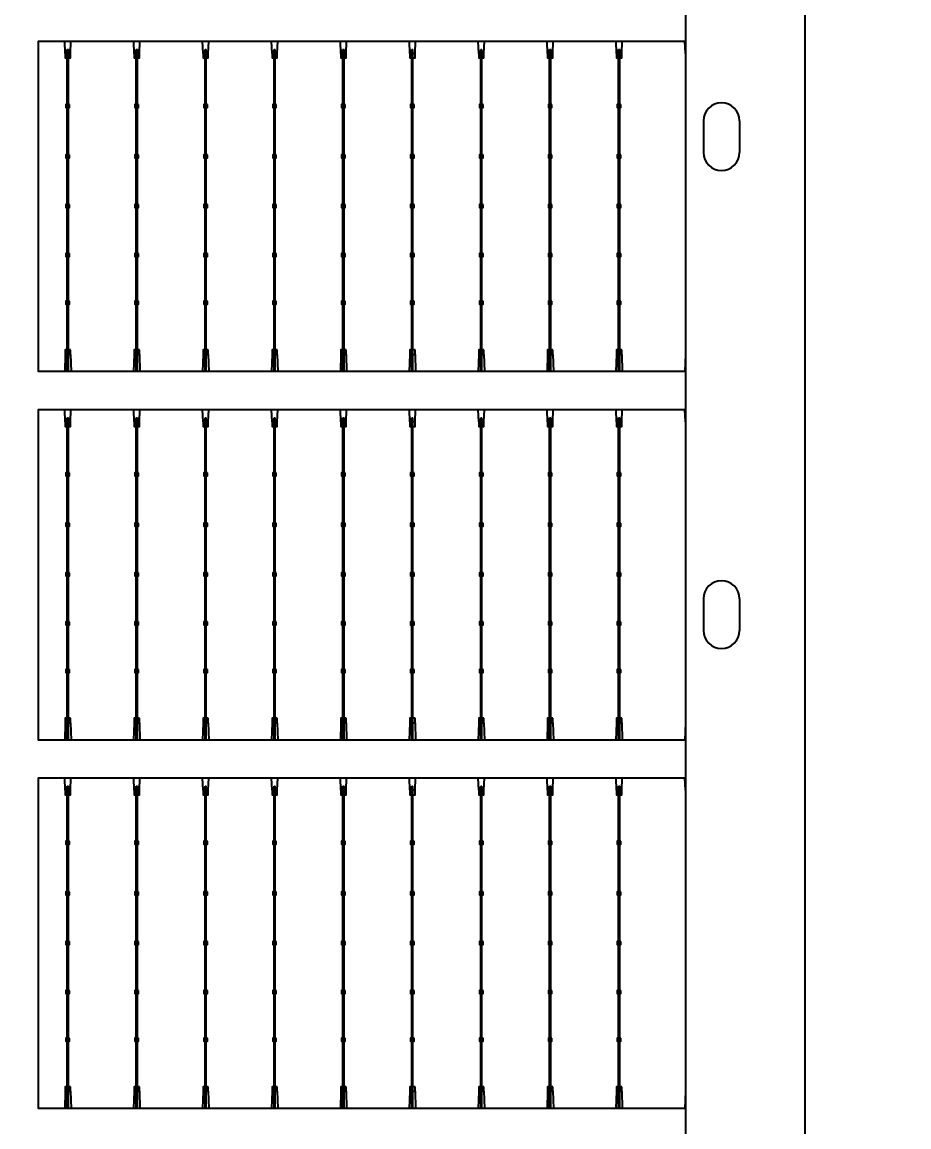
# Model space of a CAD drawing. Header units: millimetres. Extents: x 10297564 to 11610295, y -9287743 to -8409454.
# Drawn here: x 10436488 to 10439594, y -9085170 to -9081302 of the extents above; entities that cross this region are included whole.
import ezdxf

# ---------------------------------------------------------------- set-up
doc = ezdxf.new("R2010")
doc.units = ezdxf.units.MM
doc.header["$LTSCALE"] = 100
doc.layers.add('E1', color=1, linetype='Continuous')
doc.layers.add('Outline', color=5, linetype='Continuous', lineweight=25)
doc.styles.add('HL-S1', font='DotumChe.ttf')
doc.styles.add('MG', font='malgun.ttf')
doc.dimstyles.new('HL-100', dxfattribs={"dimscale": 100, "dimtxt": 3, "dimasz": 4, "dimexe": 2, "dimexo": 2, "dimgap": 1, "dimtad": 1, "dimdec": 0, "dimzin": 0, "dimlunit": 6, "dimtxsty": 'HL-S1', "dimblk": 'DOTSMALL', "dimcen": 4, "dimdle": 2, "dimclrd": 256, "dimclre": 256, "dimclrt": 4, "dimazin": 0, "dimtfac": 1, "dimtdec": 0, "dimtix": 1, "dimtmove": 2, "dimatfit": 3, "dimldrblk": 'DOTSMALL', "dimfxl": 1.5, "dimtolj": 1, "dimtzin": 0, "dimlwd": -1, "dimlwe": -1, "dimarcsym": 0})

# ---------------------------------------------------------------- blocks, each defined once
blk = doc.blocks.new('*D75')
at = {"layer": 'defpoints', "color": 0, "transparency": 16777216}
for p in [(10439230.2, -9073249.8), (10439230.2, -9073249.8), (10423426.7, -9107604.7)]:
    blk.add_point(p, dxfattribs=at)
at = {"layer": 'E1', "color": 1, "transparency": 16777216}
for p, q in [((10439593.6, -9073417), (10439593.6, -9073417)), ((10423593.8, -9107241.3), (10439063, -9073613.2)), ((10423790.1, -9107771.8), (10423790.1, -9107771.8))]:
    blk.add_line(p, q, dxfattribs=at)
for points in [[(10439002.4, -9073585.4), (10439123.6, -9073641.1), (10439230.2, -9073249.8)], [(10423533.3, -9107213.4), (10423654.4, -9107269.1), (10423426.7, -9107604.7)]]:
    blk.add_solid(points, dxfattribs=at)
at = {"layer": 'E1', "color": 7, "transparency": 16777216, "insert": (10430911.1, -9090235.3), "char_height": 500, "attachment_point": 5, "rotation": 65.2972, "style": 'MG'}
blk.add_mtext('\\A1;2711.1', dxfattribs=at)
blk = doc.blocks.new('_DotSmall')
at = {"color": 0, "linetype": 'ByBlock', "const_width": 0.5}
blk.add_lwpolyline([(-0.0625, 0, 1), (0.0625, 0, 1)], format="xyb", close=True, dxfattribs=at)

msp = doc.modelspace()

# ---------------------------------------------------------------- hatches: boundary and pattern name
at = {"true_color": 0x939598}
h = msp.add_hatch(color=252, dxfattribs=at)
h.dxf.hatch_style = 1
h.paths.add_polyline_path([(10436646.4, -9082525.5), (10436650.4, -9082525.5), (10436650.4, -9081397.1), (10436646.4, -9081397.1)])
h = msp.add_hatch(color=252, dxfattribs=at)
h.dxf.hatch_style = 1
h.paths.add_polyline_path([(10436887.7, -9082525.5), (10436891.7, -9082525.5), (10436891.7, -9081397.1), (10436887.7, -9081397.1)])
h = msp.add_hatch(color=252, dxfattribs=at)
h.dxf.hatch_style = 1
h.paths.add_polyline_path([(10437129, -9082525.5), (10437133, -9082525.5), (10437133, -9081397.1), (10437129, -9081397.1)])
h = msp.add_hatch(color=252, dxfattribs=at)
h.dxf.hatch_style = 1
h.paths.add_polyline_path([(10437370.3, -9082525.5), (10437374.3, -9082525.5), (10437374.3, -9081397.1), (10437370.3, -9081397.1)])
h = msp.add_hatch(color=252, dxfattribs=at)
h.dxf.hatch_style = 1
h.paths.add_polyline_path([(10437611.6, -9082525.5), (10437615.6, -9082525.5), (10437615.6, -9081397.1), (10437611.6, -9081397.1)])
h = msp.add_hatch(color=252, dxfattribs=at)
h.dxf.hatch_style = 1
h.paths.add_polyline_path([(10437852.9, -9082525.5), (10437856.9, -9082525.5), (10437856.9, -9081397.1), (10437852.9, -9081397.1)])
h = msp.add_hatch(color=252, dxfattribs=at)
h.dxf.hatch_style = 1
h.paths.add_polyline_path([(10438094.2, -9082525.5), (10438098.2, -9082525.5), (10438098.2, -9081397.1), (10438094.2, -9081397.1)])
h = msp.add_hatch(color=252, dxfattribs=at)
h.dxf.hatch_style = 1
h.paths.add_polyline_path([(10438335.5, -9082525.5), (10438339.5, -9082525.5), (10438339.5, -9081397.1), (10438335.5, -9081397.1)])
h = msp.add_hatch(color=252, dxfattribs=at)
h.dxf.hatch_style = 1
h.paths.add_polyline_path([(10438576.8, -9082525.5), (10438580.9, -9082525.5), (10438580.9, -9081397.1), (10438576.8, -9081397.1)])
h = msp.add_hatch(color=252, dxfattribs=at)
h.dxf.hatch_style = 1
h.paths.add_polyline_path([(10436646.4, -9083815.7), (10436650.4, -9083815.7), (10436650.4, -9082687.3), (10436646.4, -9082687.3)])
h = msp.add_hatch(color=252, dxfattribs=at)
h.dxf.hatch_style = 1
h.paths.add_polyline_path([(10436887.7, -9083815.7), (10436891.7, -9083815.7), (10436891.7, -9082687.3), (10436887.7, -9082687.3)])
h = msp.add_hatch(color=252, dxfattribs=at)
h.dxf.hatch_style = 1
h.paths.add_polyline_path([(10437129, -9083815.7), (10437133, -9083815.7), (10437133, -9082687.3), (10437129, -9082687.3)])
h = msp.add_hatch(color=252, dxfattribs=at)
h.dxf.hatch_style = 1
h.paths.add_polyline_path([(10437370.3, -9083815.7), (10437374.3, -9083815.7), (10437374.3, -9082687.3), (10437370.3, -9082687.3)])
h = msp.add_hatch(color=252, dxfattribs=at)
h.dxf.hatch_style = 1
h.paths.add_polyline_path([(10437611.6, -9083815.7), (10437615.6, -9083815.7), (10437615.6, -9082687.3), (10437611.6, -9082687.3)])
h = msp.add_hatch(color=252, dxfattribs=at)
h.dxf.hatch_style = 1
h.paths.add_polyline_path([(10437852.9, -9083815.7), (10437856.9, -9083815.7), (10437856.9, -9082687.3), (10437852.9, -9082687.3)])
h = msp.add_hatch(color=252, dxfattribs=at)
h.dxf.hatch_style = 1
h.paths.add_polyline_path([(10438094.2, -9083815.7), (10438098.2, -9083815.7), (10438098.2, -9082687.3), (10438094.2, -9082687.3)])
h = msp.add_hatch(color=252, dxfattribs=at)
h.dxf.hatch_style = 1
h.paths.add_polyline_path([(10438335.5, -9083815.7), (10438339.5, -9083815.7), (10438339.5, -9082687.3), (10438335.5, -9082687.3)])
h = msp.add_hatch(color=252, dxfattribs=at)
h.dxf.hatch_style = 1
h.paths.add_polyline_path([(10438576.8, -9083815.7), (10438580.9, -9083815.7), (10438580.9, -9082687.3), (10438576.8, -9082687.3)])
h = msp.add_hatch(color=252, dxfattribs=at)
h.dxf.hatch_style = 1
h.paths.add_polyline_path([(10436646.4, -9085105.9), (10436650.4, -9085105.9), (10436650.4, -9083977.5), (10436646.4, -9083977.5)])
h = msp.add_hatch(color=252, dxfattribs=at)
h.dxf.hatch_style = 1
h.paths.add_polyline_path([(10436887.7, -9085105.9), (10436891.7, -9085105.9), (10436891.7, -9083977.5), (10436887.7, -9083977.5)])
h = msp.add_hatch(color=252, dxfattribs=at)
h.dxf.hatch_style = 1
h.paths.add_polyline_path([(10437129, -9085105.9), (10437133, -9085105.9), (10437133, -9083977.5), (10437129, -9083977.5)])
h = msp.add_hatch(color=252, dxfattribs=at)
h.dxf.hatch_style = 1
h.paths.add_polyline_path([(10437370.3, -9085105.9), (10437374.3, -9085105.9), (10437374.3, -9083977.5), (10437370.3, -9083977.5)])
h = msp.add_hatch(color=252, dxfattribs=at)
h.dxf.hatch_style = 1
h.paths.add_polyline_path([(10437611.6, -9085105.9), (10437615.6, -9085105.9), (10437615.6, -9083977.5), (10437611.6, -9083977.5)])
h = msp.add_hatch(color=252, dxfattribs=at)
h.dxf.hatch_style = 1
h.paths.add_polyline_path([(10437852.9, -9085105.9), (10437856.9, -9085105.9), (10437856.9, -9083977.5), (10437852.9, -9083977.5)])
h = msp.add_hatch(color=252, dxfattribs=at)
h.dxf.hatch_style = 1
h.paths.add_polyline_path([(10438094.2, -9085105.9), (10438098.2, -9085105.9), (10438098.2, -9083977.5), (10438094.2, -9083977.5)])
h = msp.add_hatch(color=252, dxfattribs=at)
h.dxf.hatch_style = 1
h.paths.add_polyline_path([(10438335.5, -9085105.9), (10438339.5, -9085105.9), (10438339.5, -9083977.5), (10438335.5, -9083977.5)])
h = msp.add_hatch(color=252, dxfattribs=at)
h.dxf.hatch_style = 1
h.paths.add_polyline_path([(10438576.8, -9085105.9), (10438580.9, -9085105.9), (10438580.9, -9083977.5), (10438576.8, -9083977.5)])

# ---------------------------------------------------------------- linework, layer by layer
for p, q in [((10439230.2, -9107604.7), (10439230.2, -9073235.9)), ((10438811.7, -9074108.7), (10438811.7, -9106731.9)), ((10436639.3, -9081411), (10436637.6, -9081367.8)), ((10436657.4, -9081411), (10436659.1, -9081367.8)), ((10436880.6, -9081411), (10436878.9, -9081367.8)), ((10436898.8, -9081411), (10436900.4, -9081367.8)), ((10437121.9, -9081411), (10437120.2, -9081367.8)), ((10437140.1, -9081411), (10437141.7, -9081367.8)), ((10437363.2, -9081411), (10437361.5, -9081367.8)), ((10437381.4, -9081411), (10437383.1, -9081367.8)), ((10437604.5, -9081411), (10437602.8, -9081367.8)), ((10437622.7, -9081411), (10437624.4, -9081367.8)), ((10437845.8, -9081411), (10437844.2, -9081367.8)), ((10437864, -9081411), (10437865.7, -9081367.8)), ((10438087.2, -9081411), (10438085.5, -9081367.8)), ((10438105.3, -9081411), (10438107, -9081367.8)), ((10438328.5, -9081411), (10438326.8, -9081367.8)), ((10438346.6, -9081411), (10438348.3, -9081367.8)), ((10438569.8, -9081411), (10438568.1, -9081367.8)), ((10438587.9, -9081411), (10438589.6, -9081367.8)), ((10438811.1, -9081411), (10438809.4, -9081367.8)), ((10436646.4, -9082525.5), (10436646.4, -9081397.1)), ((10436646.4, -9081397.1), (10436650.4, -9081397.1)), ((10436650.4, -9082525.5), (10436650.4, -9081397.1)), ((10436887.7, -9082525.5), (10436887.7, -9081397.1)), ((10436887.7, -9081397.1), (10436891.7, -9081397.1)), ((10436891.7, -9082525.5), (10436891.7, -9081397.1)), ((10437129, -9082525.5), (10437129, -9081397.1)), ((10437129, -9081397.1), (10437133, -9081397.1)), ((10437133, -9082525.5), (10437133, -9081397.1)), ((10437370.3, -9082525.5), (10437370.3, -9081397.1)), ((10437370.3, -9081397.1), (10437374.3, -9081397.1)), ((10437374.3, -9082525.5), (10437374.3, -9081397.1)), ((10437611.6, -9082525.5), (10437611.6, -9081397.1)), ((10437611.6, -9081397.1), (10437615.6, -9081397.1)), ((10437615.6, -9082525.5), (10437615.6, -9081397.1)), ((10437852.9, -9082525.5), (10437852.9, -9081397.1)), ((10437852.9, -9081397.1), (10437856.9, -9081397.1)), ((10437856.9, -9082525.5), (10437856.9, -9081397.1)), ((10438094.2, -9082525.5), (10438094.2, -9081397.1)), ((10438094.2, -9081397.1), (10438098.2, -9081397.1)), ((10438098.2, -9082525.5), (10438098.2, -9081397.1)), ((10438335.5, -9082525.5), (10438335.5, -9081397.1)), ((10438335.5, -9081397.1), (10438339.5, -9081397.1)), ((10438339.5, -9082525.5), (10438339.5, -9081397.1)), ((10438576.8, -9082525.5), (10438576.8, -9081397.1)), ((10438576.8, -9081397.1), (10438580.9, -9081397.1)), ((10438580.9, -9082525.5), (10438580.9, -9081397.1)), ((10436648, -9081589.6), (10436648, -9081427.1)), ((10436648.8, -9081589.6), (10436648.8, -9081427.1)), ((10436889.3, -9081589.6), (10436889.3, -9081427.1)), ((10436890.1, -9081589.6), (10436890.1, -9081427.1)), ((10437130.6, -9081589.6), (10437130.6, -9081427.1)), ((10437131.4, -9081589.6), (10437131.4, -9081427.1)), ((10437371.9, -9081589.6), (10437371.9, -9081427.1)), ((10437372.7, -9081589.6), (10437372.7, -9081427.1)), ((10437613.2, -9081589.6), (10437613.2, -9081427.1)), ((10437614, -9081589.6), (10437614, -9081427.1)), ((10437854.5, -9081589.6), (10437854.5, -9081427.1)), ((10437855.3, -9081589.6), (10437855.3, -9081427.1)), ((10438095.8, -9081589.6), (10438095.8, -9081427.1)), ((10438096.6, -9081589.6), (10438096.6, -9081427.1)), ((10438337.1, -9081589.6), (10438337.1, -9081427.1)), ((10438337.9, -9081589.6), (10438337.9, -9081427.1)), ((10438578.4, -9081589.6), (10438578.4, -9081427.1)), ((10438579.3, -9081589.6), (10438579.3, -9081427.1)), ((10436648, -9081940.5), (10436648, -9081600)), ((10436648.8, -9081940.5), (10436648.8, -9081600)), ((10436889.3, -9081940.5), (10436889.3, -9081600)), ((10436890.1, -9081940.5), (10436890.1, -9081600)), ((10437130.6, -9081940.5), (10437130.6, -9081600)), ((10437131.4, -9081940.5), (10437131.4, -9081600)), ((10437371.9, -9081940.5), (10437371.9, -9081600)), ((10437372.7, -9081940.5), (10437372.7, -9081600)), ((10437613.2, -9081940.5), (10437613.2, -9081600)), ((10437614, -9081940.5), (10437614, -9081600)), ((10437854.5, -9081940.5), (10437854.5, -9081600)), ((10437855.3, -9081940.5), (10437855.3, -9081600)), ((10438095.8, -9081940.5), (10438095.8, -9081600)), ((10438096.6, -9081940.5), (10438096.6, -9081600)), ((10438337.1, -9081940.5), (10438337.1, -9081600)), ((10438337.9, -9081940.5), (10438337.9, -9081600)), ((10438578.4, -9081940.5), (10438578.4, -9081600)), ((10438579.3, -9081940.5), (10438579.3, -9081600)), ((10438874.5, -9081646.8), (10438874.5, -9081758.4)), ((10439000, -9081646.8), (10439000, -9081758.4)), ((10436648, -9082464.6), (10436648, -9081951)), ((10436648.8, -9082464.6), (10436648.8, -9081951)), ((10436889.3, -9082464.6), (10436889.3, -9081951)), ((10436890.1, -9082464.6), (10436890.1, -9081951)), ((10437130.6, -9082464.6), (10437130.6, -9081951)), ((10437131.4, -9082464.6), (10437131.4, -9081951)), ((10437371.9, -9082464.6), (10437371.9, -9081951)), ((10437372.7, -9082464.6), (10437372.7, -9081951)), ((10437613.2, -9082464.6), (10437613.2, -9081951)), ((10437614, -9082464.6), (10437614, -9081951)), ((10437854.5, -9082464.6), (10437854.5, -9081951)), ((10437855.3, -9082464.6), (10437855.3, -9081951)), ((10438095.8, -9082464.6), (10438095.8, -9081951)), ((10438096.6, -9082464.6), (10438096.6, -9081951)), ((10438337.1, -9082464.6), (10438337.1, -9081951)), ((10438337.9, -9082464.6), (10438337.9, -9081951)), ((10438578.4, -9082111.8), (10438578.4, -9081951)), ((10438579.3, -9082111.8), (10438579.3, -9081951)), ((10438578.4, -9082464.6), (10438578.4, -9082122.3)), ((10438579.3, -9082464.6), (10438579.3, -9082122.3)), ((10436639.3, -9082465.2), (10436637.3, -9082525.5)), ((10436657.4, -9082465.2), (10436659.4, -9082525.5)), ((10436880.6, -9082465.2), (10436878.7, -9082525.5)), ((10436898.8, -9082465.2), (10436900.7, -9082525.5)), ((10437121.9, -9082465.2), (10437120, -9082525.5)), ((10437140.1, -9082465.2), (10437142, -9082525.5)), ((10437363.2, -9082465.2), (10437361.3, -9082525.5)), ((10437381.4, -9082465.2), (10437383.3, -9082525.5)), ((10437604.5, -9082465.2), (10437602.6, -9082525.5)), ((10437622.7, -9082465.2), (10437624.6, -9082525.5)), ((10437845.8, -9082465.2), (10437843.9, -9082525.5)), ((10437864, -9082465.2), (10437865.9, -9082525.5)), ((10438087.2, -9082465.2), (10438085.2, -9082525.5)), ((10438105.3, -9082465.2), (10438107.2, -9082525.5)), ((10438328.5, -9082465.2), (10438326.5, -9082525.5)), ((10438346.6, -9082465.2), (10438348.6, -9082525.5)), ((10438569.8, -9082465.2), (10438567.8, -9082525.5)), ((10438587.9, -9082465.2), (10438589.9, -9082525.5)), ((10438811.1, -9082465.2), (10438809.1, -9082525.5)), ((10436639.3, -9082701.3), (10436637.6, -9082658)), ((10436646.4, -9083815.7), (10436646.4, -9082687.3)), ((10436646.4, -9082687.3), (10436650.4, -9082687.3)), ((10436650.4, -9083815.7), (10436650.4, -9082687.3)), ((10436657.4, -9082701.3), (10436659.1, -9082658)), ((10436880.6, -9082701.3), (10436878.9, -9082658)), ((10436887.7, -9083815.7), (10436887.7, -9082687.3)), ((10436887.7, -9082687.3), (10436891.7, -9082687.3)), ((10436891.7, -9083815.7), (10436891.7, -9082687.3)), ((10436898.8, -9082701.3), (10436900.4, -9082658)), ((10437121.9, -9082701.3), (10437120.2, -9082658)), ((10437129, -9083815.7), (10437129, -9082687.3)), ((10437129, -9082687.3), (10437133, -9082687.3)), ((10437133, -9083815.7), (10437133, -9082687.3)), ((10437140.1, -9082701.3), (10437141.7, -9082658)), ((10437363.2, -9082701.3), (10437361.5, -9082658)), ((10437370.3, -9083815.7), (10437370.3, -9082687.3)), ((10437370.3, -9082687.3), (10437374.3, -9082687.3)), ((10437374.3, -9083815.7), (10437374.3, -9082687.3)), ((10437381.4, -9082701.3), (10437383.1, -9082658)), ((10437604.5, -9082701.3), (10437602.8, -9082658)), ((10437611.6, -9083815.7), (10437611.6, -9082687.3)), ((10437611.6, -9082687.3), (10437615.6, -9082687.3)), ((10437615.6, -9083815.7), (10437615.6, -9082687.3)), ((10437622.7, -9082701.3), (10437624.4, -9082658)), ((10437845.8, -9082701.3), (10437844.2, -9082658)), ((10437852.9, -9083815.7), (10437852.9, -9082687.3)), ((10437852.9, -9082687.3), (10437856.9, -9082687.3)), ((10437856.9, -9083815.7), (10437856.9, -9082687.3)), ((10437864, -9082701.3), (10437865.7, -9082658)), ((10438087.2, -9082701.3), (10438085.5, -9082658)), ((10438094.2, -9083815.7), (10438094.2, -9082687.3)), ((10438094.2, -9082687.3), (10438098.2, -9082687.3)), ((10438098.2, -9083815.7), (10438098.2, -9082687.3)), ((10438105.3, -9082701.3), (10438107, -9082658)), ((10438328.5, -9082701.3), (10438326.8, -9082658)), ((10438335.5, -9083815.7), (10438335.5, -9082687.3)), ((10438335.5, -9082687.3), (10438339.5, -9082687.3)), ((10438339.5, -9083815.7), (10438339.5, -9082687.3)), ((10438346.6, -9082701.3), (10438348.3, -9082658)), ((10438569.8, -9082701.3), (10438568.1, -9082658)), ((10438576.8, -9083815.7), (10438576.8, -9082687.3)), ((10438576.8, -9082687.3), (10438580.9, -9082687.3)), ((10438580.9, -9083815.7), (10438580.9, -9082687.3)), ((10438587.9, -9082701.3), (10438589.6, -9082658)), ((10438811.1, -9082701.3), (10438809.4, -9082658)), ((10436648, -9082879.8), (10436648, -9082717.3)), ((10436648.8, -9082879.8), (10436648.8, -9082717.3)), ((10436889.3, -9082879.8), (10436889.3, -9082717.3)), ((10436890.1, -9082879.8), (10436890.1, -9082717.3)), ((10437130.6, -9082879.8), (10437130.6, -9082717.3)), ((10437131.4, -9082879.8), (10437131.4, -9082717.3)), ((10437371.9, -9082879.8), (10437371.9, -9082717.3)), ((10437372.7, -9082879.8), (10437372.7, -9082717.3)), ((10437613.2, -9082879.8), (10437613.2, -9082717.3)), ((10437614, -9082879.8), (10437614, -9082717.3)), ((10437854.5, -9082879.8), (10437854.5, -9082717.3)), ((10437855.3, -9082879.8), (10437855.3, -9082717.3)), ((10438095.8, -9082879.8), (10438095.8, -9082717.3)), ((10438096.6, -9082879.8), (10438096.6, -9082717.3)), ((10438337.1, -9082879.8), (10438337.1, -9082717.3)), ((10438337.9, -9082879.8), (10438337.9, -9082717.3)), ((10438578.4, -9082879.8), (10438578.4, -9082717.3)), ((10438579.3, -9082879.8), (10438579.3, -9082717.3)), ((10436648, -9083230.7), (10436648, -9082890.3)), ((10436648.8, -9083230.7), (10436648.8, -9082890.3)), ((10436889.3, -9083230.7), (10436889.3, -9082890.3)), ((10436890.1, -9083230.7), (10436890.1, -9082890.3)), ((10437130.6, -9083230.7), (10437130.6, -9082890.3)), ((10437131.4, -9083230.7), (10437131.4, -9082890.3)), ((10437371.9, -9083230.7), (10437371.9, -9082890.3)), ((10437372.7, -9083230.7), (10437372.7, -9082890.3)), ((10437613.2, -9083230.7), (10437613.2, -9082890.3)), ((10437614, -9083230.7), (10437614, -9082890.3)), ((10437854.5, -9083230.7), (10437854.5, -9082890.3)), ((10437855.3, -9083230.7), (10437855.3, -9082890.3)), ((10438095.8, -9083230.7), (10438095.8, -9082890.3)), ((10438096.6, -9083230.7), (10438096.6, -9082890.3)), ((10438337.1, -9083230.7), (10438337.1, -9082890.3)), ((10438337.9, -9083230.7), (10438337.9, -9082890.3)), ((10438578.4, -9083230.7), (10438578.4, -9082890.3)), ((10438579.3, -9083230.7), (10438579.3, -9082890.3)), ((10436648, -9083754.8), (10436648, -9083241.2)), ((10436648.8, -9083754.8), (10436648.8, -9083241.2)), ((10436889.3, -9083754.8), (10436889.3, -9083241.2)), ((10436890.1, -9083754.8), (10436890.1, -9083241.2)), ((10437130.6, -9083754.8), (10437130.6, -9083241.2)), ((10437131.4, -9083754.8), (10437131.4, -9083241.2)), ((10437371.9, -9083754.8), (10437371.9, -9083241.2)), ((10437372.7, -9083754.8), (10437372.7, -9083241.2)), ((10437613.2, -9083754.8), (10437613.2, -9083241.2)), ((10437614, -9083754.8), (10437614, -9083241.2)), ((10437854.5, -9083754.8), (10437854.5, -9083241.2)), ((10437855.3, -9083754.8), (10437855.3, -9083241.2)), ((10438095.8, -9083754.8), (10438095.8, -9083241.2)), ((10438096.6, -9083754.8), (10438096.6, -9083241.2)), ((10438337.1, -9083754.8), (10438337.1, -9083241.2)), ((10438337.9, -9083754.8), (10438337.9, -9083241.2)), ((10438578.4, -9083402), (10438578.4, -9083241.2)), ((10438579.3, -9083402), (10438579.3, -9083241.2)), ((10438874.5, -9083320.6), (10438874.5, -9083432.2)), ((10439000, -9083320.6), (10439000, -9083432.2)), ((10438578.4, -9083754.8), (10438578.4, -9083412.5)), ((10438579.3, -9083754.8), (10438579.3, -9083412.5)), ((10436639.3, -9083755.5), (10436637.3, -9083815.7)), ((10436657.4, -9083755.5), (10436659.4, -9083815.7)), ((10436880.6, -9083755.5), (10436878.7, -9083815.7)), ((10436898.8, -9083755.5), (10436900.7, -9083815.7)), ((10437121.9, -9083755.5), (10437120, -9083815.7)), ((10437140.1, -9083755.5), (10437142, -9083815.7)), ((10437363.2, -9083755.5), (10437361.3, -9083815.7)), ((10437381.4, -9083755.5), (10437383.3, -9083815.7)), ((10437604.5, -9083755.5), (10437602.6, -9083815.7)), ((10437622.7, -9083755.5), (10437624.6, -9083815.7)), ((10437845.8, -9083755.5), (10437843.9, -9083815.7)), ((10437864, -9083755.5), (10437865.9, -9083815.7)), ((10438087.2, -9083755.5), (10438085.2, -9083815.7)), ((10438105.3, -9083755.5), (10438107.2, -9083815.7)), ((10438328.5, -9083755.5), (10438326.5, -9083815.7)), ((10438346.6, -9083755.5), (10438348.6, -9083815.7)), ((10438569.8, -9083755.5), (10438567.8, -9083815.7)), ((10438587.9, -9083755.5), (10438589.9, -9083815.7)), ((10438811.1, -9083755.5), (10438809.1, -9083815.7)), ((10436639.3, -9083991.5), (10436637.6, -9083948.2)), ((10436657.4, -9083991.5), (10436659.1, -9083948.2)), ((10436880.6, -9083991.5), (10436878.9, -9083948.2)), ((10436898.8, -9083991.5), (10436900.4, -9083948.2)), ((10437121.9, -9083991.5), (10437120.2, -9083948.2)), ((10437140.1, -9083991.5), (10437141.7, -9083948.2)), ((10437363.2, -9083991.5), (10437361.5, -9083948.2)), ((10437381.4, -9083991.5), (10437383.1, -9083948.2)), ((10437604.5, -9083991.5), (10437602.8, -9083948.2)), ((10437622.7, -9083991.5), (10437624.4, -9083948.2)), ((10437845.8, -9083991.5), (10437844.2, -9083948.2)), ((10437864, -9083991.5), (10437865.7, -9083948.2)), ((10438087.2, -9083991.5), (10438085.5, -9083948.2)), ((10438105.3, -9083991.5), (10438107, -9083948.2)), ((10438328.5, -9083991.5), (10438326.8, -9083948.2)), ((10438346.6, -9083991.5), (10438348.3, -9083948.2)), ((10438569.8, -9083991.5), (10438568.1, -9083948.2)), ((10438587.9, -9083991.5), (10438589.6, -9083948.2)), ((10438811.1, -9083991.5), (10438809.4, -9083948.2)), ((10436646.4, -9085105.9), (10436646.4, -9083977.5)), ((10436646.4, -9083977.5), (10436650.4, -9083977.5)), ((10436648, -9084170), (10436648, -9084007.5)), ((10436648.8, -9084170), (10436648.8, -9084007.5)), ((10436650.4, -9085105.9), (10436650.4, -9083977.5)), ((10436887.7, -9085105.9), (10436887.7, -9083977.5)), ((10436887.7, -9083977.5), (10436891.7, -9083977.5)), ((10436889.3, -9084170), (10436889.3, -9084007.5)), ((10436890.1, -9084170), (10436890.1, -9084007.5)), ((10436891.7, -9085105.9), (10436891.7, -9083977.5)), ((10437129, -9085105.9), (10437129, -9083977.5)), ((10437129, -9083977.5), (10437133, -9083977.5)), ((10437130.6, -9084170), (10437130.6, -9084007.5)), ((10437131.4, -9084170), (10437131.4, -9084007.5)), ((10437133, -9085105.9), (10437133, -9083977.5)), ((10437370.3, -9085105.9), (10437370.3, -9083977.5)), ((10437370.3, -9083977.5), (10437374.3, -9083977.5)), ((10437371.9, -9084170), (10437371.9, -9084007.5)), ((10437372.7, -9084170), (10437372.7, -9084007.5)), ((10437374.3, -9085105.9), (10437374.3, -9083977.5)), ((10437611.6, -9085105.9), (10437611.6, -9083977.5)), ((10437611.6, -9083977.5), (10437615.6, -9083977.5)), ((10437613.2, -9084170), (10437613.2, -9084007.5)), ((10437614, -9084170), (10437614, -9084007.5)), ((10437615.6, -9085105.9), (10437615.6, -9083977.5)), ((10437852.9, -9085105.9), (10437852.9, -9083977.5)), ((10437852.9, -9083977.5), (10437856.9, -9083977.5)), ((10437854.5, -9084170), (10437854.5, -9084007.5)), ((10437855.3, -9084170), (10437855.3, -9084007.5)), ((10437856.9, -9085105.9), (10437856.9, -9083977.5)), ((10438094.2, -9085105.9), (10438094.2, -9083977.5)), ((10438094.2, -9083977.5), (10438098.2, -9083977.5)), ((10438095.8, -9084170), (10438095.8, -9084007.5)), ((10438096.6, -9084170), (10438096.6, -9084007.5)), ((10438098.2, -9085105.9), (10438098.2, -9083977.5)), ((10438335.5, -9085105.9), (10438335.5, -9083977.5)), ((10438335.5, -9083977.5), (10438339.5, -9083977.5)), ((10438337.1, -9084170), (10438337.1, -9084007.5)), ((10438337.9, -9084170), (10438337.9, -9084007.5)), ((10438339.5, -9085105.9), (10438339.5, -9083977.5)), ((10438576.8, -9085105.9), (10438576.8, -9083977.5)), ((10438576.8, -9083977.5), (10438580.9, -9083977.5)), ((10438578.4, -9084170), (10438578.4, -9084007.5)), ((10438579.3, -9084170), (10438579.3, -9084007.5)), ((10438580.9, -9085105.9), (10438580.9, -9083977.5)), ((10436648, -9084521), (10436648, -9084180.5)), ((10436648.8, -9084521), (10436648.8, -9084180.5)), ((10436889.3, -9084521), (10436889.3, -9084180.5)), ((10436890.1, -9084521), (10436890.1, -9084180.5)), ((10437130.6, -9084521), (10437130.6, -9084180.5)), ((10437131.4, -9084521), (10437131.4, -9084180.5)), ((10437371.9, -9084521), (10437371.9, -9084180.5)), ((10437372.7, -9084521), (10437372.7, -9084180.5)), ((10437613.2, -9084521), (10437613.2, -9084180.5)), ((10437614, -9084521), (10437614, -9084180.5)), ((10437854.5, -9084521), (10437854.5, -9084180.5)), ((10437855.3, -9084521), (10437855.3, -9084180.5)), ((10438095.8, -9084521), (10438095.8, -9084180.5)), ((10438096.6, -9084521), (10438096.6, -9084180.5)), ((10438337.1, -9084521), (10438337.1, -9084180.5)), ((10438337.9, -9084521), (10438337.9, -9084180.5)), ((10438578.4, -9084521), (10438578.4, -9084180.5)), ((10438579.3, -9084521), (10438579.3, -9084180.5)), ((10436648, -9085045), (10436648, -9084531.4)), ((10436648.8, -9085045), (10436648.8, -9084531.4)), ((10436889.3, -9085045), (10436889.3, -9084531.4)), ((10436890.1, -9085045), (10436890.1, -9084531.4)), ((10437130.6, -9085045), (10437130.6, -9084531.4)), ((10437131.4, -9085045), (10437131.4, -9084531.4)), ((10437371.9, -9085045), (10437371.9, -9084531.4)), ((10437372.7, -9085045), (10437372.7, -9084531.4)), ((10437613.2, -9085045), (10437613.2, -9084531.4)), ((10437614, -9085045), (10437614, -9084531.4)), ((10437854.5, -9085045), (10437854.5, -9084531.4)), ((10437855.3, -9085045), (10437855.3, -9084531.4)), ((10438095.8, -9085045), (10438095.8, -9084531.4)), ((10438096.6, -9085045), (10438096.6, -9084531.4)), ((10438337.1, -9085045), (10438337.1, -9084531.4)), ((10438337.9, -9085045), (10438337.9, -9084531.4)), ((10438578.4, -9084692.2), (10438578.4, -9084531.4)), ((10438579.3, -9084692.2), (10438579.3, -9084531.4)), ((10438578.4, -9085045), (10438578.4, -9084702.7)), ((10438579.3, -9085045), (10438579.3, -9084702.7)), ((10436639.3, -9085045.7), (10436637.3, -9085105.9)), ((10436657.4, -9085045.7), (10436659.4, -9085105.9)), ((10436880.6, -9085045.7), (10436878.7, -9085105.9)), ((10436898.8, -9085045.7), (10436900.7, -9085105.9)), ((10437121.9, -9085045.7), (10437120, -9085105.9)), ((10437140.1, -9085045.7), (10437142, -9085105.9)), ((10437363.2, -9085045.7), (10437361.3, -9085105.9)), ((10437381.4, -9085045.7), (10437383.3, -9085105.9)), ((10437604.5, -9085045.7), (10437602.6, -9085105.9)), ((10437622.7, -9085045.7), (10437624.6, -9085105.9)), ((10437845.8, -9085045.7), (10437843.9, -9085105.9)), ((10437864, -9085045.7), (10437865.9, -9085105.9)), ((10438087.2, -9085045.7), (10438085.2, -9085105.9)), ((10438105.3, -9085045.7), (10438107.2, -9085105.9)), ((10438328.5, -9085045.7), (10438326.5, -9085105.9)), ((10438346.6, -9085045.7), (10438348.6, -9085105.9)), ((10438569.8, -9085045.7), (10438567.8, -9085105.9)), ((10438587.9, -9085045.7), (10438589.9, -9085105.9)), ((10438811.1, -9085045.7), (10438809.1, -9085105.9))]:
    msp.add_line(p, q)
at = {"color": 4}
for points in [[(10436657.4, -9081411), (10436639.3, -9081411), (10436639.3, -9081427.1), (10436657.4, -9081427.1)], [(10436898.8, -9081411), (10436880.6, -9081411), (10436880.6, -9081427.1), (10436898.8, -9081427.1)], [(10437140.1, -9081411), (10437121.9, -9081411), (10437121.9, -9081427.1), (10437140.1, -9081427.1)], [(10437381.4, -9081411), (10437363.2, -9081411), (10437363.2, -9081427.1), (10437381.4, -9081427.1)], [(10437622.7, -9081411), (10437604.5, -9081411), (10437604.5, -9081427.1), (10437622.7, -9081427.1)], [(10437864, -9081411), (10437845.8, -9081411), (10437845.8, -9081427.1), (10437864, -9081427.1)], [(10438105.3, -9081411), (10438087.2, -9081411), (10438087.2, -9081427.1), (10438105.3, -9081427.1)], [(10438346.6, -9081411), (10438328.5, -9081411), (10438328.5, -9081427.1), (10438346.6, -9081427.1)], [(10438587.9, -9081411), (10438569.8, -9081411), (10438569.8, -9081427.1), (10438587.9, -9081427.1)], [(10436654.3, -9081589.6), (10436641.8, -9081589.6), (10436641.8, -9081600), (10436654.3, -9081600)], [(10436895.6, -9081589.6), (10436883.1, -9081589.6), (10436883.1, -9081600), (10436895.6, -9081600)], [(10437136.9, -9081589.6), (10437124.4, -9081589.6), (10437124.4, -9081600), (10437136.9, -9081600)], [(10437378.2, -9081589.6), (10437365.7, -9081589.6), (10437365.7, -9081600), (10437378.2, -9081600)], [(10437619.5, -9081589.6), (10437607, -9081589.6), (10437607, -9081600), (10437619.5, -9081600)], [(10437860.8, -9081589.6), (10437848.3, -9081589.6), (10437848.3, -9081600), (10437860.8, -9081600)], [(10438102.1, -9081589.6), (10438089.6, -9081589.6), (10438089.6, -9081600), (10438102.1, -9081600)], [(10438343.5, -9081589.6), (10438330.9, -9081589.6), (10438330.9, -9081600), (10438343.5, -9081600)], [(10438584.8, -9081589.6), (10438572.2, -9081589.6), (10438572.2, -9081600), (10438584.8, -9081600)], [(10436654.3, -9081766.4), (10436641.8, -9081766.4), (10436641.8, -9081776.9), (10436654.3, -9081776.9)], [(10436895.6, -9081766.4), (10436883.1, -9081766.4), (10436883.1, -9081776.9), (10436895.6, -9081776.9)], [(10437136.9, -9081766.4), (10437124.4, -9081766.4), (10437124.4, -9081776.9), (10437136.9, -9081776.9)], [(10437378.2, -9081766.4), (10437365.7, -9081766.4), (10437365.7, -9081776.9), (10437378.2, -9081776.9)], [(10437619.5, -9081766.4), (10437607, -9081766.4), (10437607, -9081776.9), (10437619.5, -9081776.9)], [(10437860.8, -9081766.4), (10437848.3, -9081766.4), (10437848.3, -9081776.9), (10437860.8, -9081776.9)], [(10438102.1, -9081766.4), (10438089.6, -9081766.4), (10438089.6, -9081776.9), (10438102.1, -9081776.9)], [(10438343.5, -9081766.4), (10438330.9, -9081766.4), (10438330.9, -9081776.9), (10438343.5, -9081776.9)], [(10438584.8, -9081766.4), (10438572.2, -9081766.4), (10438572.2, -9081776.9), (10438584.8, -9081776.9)], [(10436654.3, -9081940.5), (10436641.8, -9081940.5), (10436641.8, -9081951), (10436654.3, -9081951)], [(10436895.6, -9081940.5), (10436883.1, -9081940.5), (10436883.1, -9081951), (10436895.6, -9081951)], [(10437136.9, -9081940.5), (10437124.4, -9081940.5), (10437124.4, -9081951), (10437136.9, -9081951)], [(10437378.2, -9081940.5), (10437365.7, -9081940.5), (10437365.7, -9081951), (10437378.2, -9081951)], [(10437619.5, -9081940.5), (10437607, -9081940.5), (10437607, -9081951), (10437619.5, -9081951)], [(10437860.8, -9081940.5), (10437848.3, -9081940.5), (10437848.3, -9081951), (10437860.8, -9081951)], [(10438102.1, -9081940.5), (10438089.6, -9081940.5), (10438089.6, -9081951), (10438102.1, -9081951)], [(10438343.5, -9081940.5), (10438330.9, -9081940.5), (10438330.9, -9081951), (10438343.5, -9081951)], [(10438584.8, -9081940.5), (10438572.2, -9081940.5), (10438572.2, -9081951), (10438584.8, -9081951)], [(10436654.3, -9082111.8), (10436641.8, -9082111.8), (10436641.8, -9082122.3), (10436654.3, -9082122.3)], [(10436895.6, -9082111.8), (10436883.1, -9082111.8), (10436883.1, -9082122.3), (10436895.6, -9082122.3)], [(10437136.9, -9082111.8), (10437124.4, -9082111.8), (10437124.4, -9082122.3), (10437136.9, -9082122.3)], [(10437378.2, -9082111.8), (10437365.7, -9082111.8), (10437365.7, -9082122.3), (10437378.2, -9082122.3)], [(10437619.5, -9082111.8), (10437607, -9082111.8), (10437607, -9082122.3), (10437619.5, -9082122.3)], [(10437860.8, -9082111.8), (10437848.3, -9082111.8), (10437848.3, -9082122.3), (10437860.8, -9082122.3)], [(10438102.1, -9082111.8), (10438089.6, -9082111.8), (10438089.6, -9082122.3), (10438102.1, -9082122.3)], [(10438343.5, -9082111.8), (10438330.9, -9082111.8), (10438330.9, -9082122.3), (10438343.5, -9082122.3)], [(10438584.8, -9082111.8), (10438572.2, -9082111.8), (10438572.2, -9082122.3), (10438584.8, -9082122.3)], [(10436654.3, -9082278.9), (10436641.8, -9082278.9), (10436641.8, -9082289.4), (10436654.3, -9082289.4)], [(10436895.6, -9082278.9), (10436883.1, -9082278.9), (10436883.1, -9082289.4), (10436895.6, -9082289.4)], [(10437136.9, -9082278.9), (10437124.4, -9082278.9), (10437124.4, -9082289.4), (10437136.9, -9082289.4)], [(10437378.2, -9082278.9), (10437365.7, -9082278.9), (10437365.7, -9082289.4), (10437378.2, -9082289.4)], [(10437619.5, -9082278.9), (10437607, -9082278.9), (10437607, -9082289.4), (10437619.5, -9082289.4)], [(10437860.8, -9082278.9), (10437848.3, -9082278.9), (10437848.3, -9082289.4), (10437860.8, -9082289.4)], [(10438102.1, -9082278.9), (10438089.6, -9082278.9), (10438089.6, -9082289.4), (10438102.1, -9082289.4)], [(10438343.5, -9082278.9), (10438330.9, -9082278.9), (10438330.9, -9082289.4), (10438343.5, -9082289.4)], [(10438584.8, -9082278.9), (10438572.2, -9082278.9), (10438572.2, -9082289.4), (10438584.8, -9082289.4)], [(10436657.4, -9082449.2), (10436639.3, -9082449.2), (10436639.3, -9082465.2), (10436657.4, -9082465.2)], [(10436898.8, -9082449.2), (10436880.6, -9082449.2), (10436880.6, -9082465.2), (10436898.8, -9082465.2)], [(10437140.1, -9082449.2), (10437121.9, -9082449.2), (10437121.9, -9082465.2), (10437140.1, -9082465.2)], [(10437381.4, -9082449.2), (10437363.2, -9082449.2), (10437363.2, -9082465.2), (10437381.4, -9082465.2)], [(10437622.7, -9082449.2), (10437604.5, -9082449.2), (10437604.5, -9082465.2), (10437622.7, -9082465.2)], [(10437864, -9082449.2), (10437845.8, -9082449.2), (10437845.8, -9082465.2), (10437864, -9082465.2)], [(10438105.3, -9082449.2), (10438087.2, -9082449.2), (10438087.2, -9082465.2), (10438105.3, -9082465.2)], [(10438346.6, -9082449.2), (10438328.5, -9082449.2), (10438328.5, -9082465.2), (10438346.6, -9082465.2)], [(10438587.9, -9082449.2), (10438569.8, -9082449.2), (10438569.8, -9082465.2), (10438587.9, -9082465.2)], [(10436657.4, -9082701.3), (10436639.3, -9082701.3), (10436639.3, -9082717.3), (10436657.4, -9082717.3)], [(10436898.8, -9082701.3), (10436880.6, -9082701.3), (10436880.6, -9082717.3), (10436898.8, -9082717.3)], [(10437140.1, -9082701.3), (10437121.9, -9082701.3), (10437121.9, -9082717.3), (10437140.1, -9082717.3)], [(10437381.4, -9082701.3), (10437363.2, -9082701.3), (10437363.2, -9082717.3), (10437381.4, -9082717.3)], [(10437622.7, -9082701.3), (10437604.5, -9082701.3), (10437604.5, -9082717.3), (10437622.7, -9082717.3)], [(10437864, -9082701.3), (10437845.8, -9082701.3), (10437845.8, -9082717.3), (10437864, -9082717.3)], [(10438105.3, -9082701.3), (10438087.2, -9082701.3), (10438087.2, -9082717.3), (10438105.3, -9082717.3)], [(10438346.6, -9082701.3), (10438328.5, -9082701.3), (10438328.5, -9082717.3), (10438346.6, -9082717.3)], [(10438587.9, -9082701.3), (10438569.8, -9082701.3), (10438569.8, -9082717.3), (10438587.9, -9082717.3)], [(10436654.3, -9082879.8), (10436641.8, -9082879.8), (10436641.8, -9082890.3), (10436654.3, -9082890.3)], [(10436895.6, -9082879.8), (10436883.1, -9082879.8), (10436883.1, -9082890.3), (10436895.6, -9082890.3)], [(10437136.9, -9082879.8), (10437124.4, -9082879.8), (10437124.4, -9082890.3), (10437136.9, -9082890.3)], [(10437378.2, -9082879.8), (10437365.7, -9082879.8), (10437365.7, -9082890.3), (10437378.2, -9082890.3)], [(10437619.5, -9082879.8), (10437607, -9082879.8), (10437607, -9082890.3), (10437619.5, -9082890.3)], [(10437860.8, -9082879.8), (10437848.3, -9082879.8), (10437848.3, -9082890.3), (10437860.8, -9082890.3)], [(10438102.1, -9082879.8), (10438089.6, -9082879.8), (10438089.6, -9082890.3), (10438102.1, -9082890.3)], [(10438343.5, -9082879.8), (10438330.9, -9082879.8), (10438330.9, -9082890.3), (10438343.5, -9082890.3)], [(10438584.8, -9082879.8), (10438572.2, -9082879.8), (10438572.2, -9082890.3), (10438584.8, -9082890.3)], [(10436654.3, -9083056.7), (10436641.8, -9083056.7), (10436641.8, -9083067.1), (10436654.3, -9083067.1)], [(10436895.6, -9083056.7), (10436883.1, -9083056.7), (10436883.1, -9083067.1), (10436895.6, -9083067.1)], [(10437136.9, -9083056.7), (10437124.4, -9083056.7), (10437124.4, -9083067.1), (10437136.9, -9083067.1)], [(10437378.2, -9083056.7), (10437365.7, -9083056.7), (10437365.7, -9083067.1), (10437378.2, -9083067.1)], [(10437619.5, -9083056.7), (10437607, -9083056.7), (10437607, -9083067.1), (10437619.5, -9083067.1)], [(10437860.8, -9083056.7), (10437848.3, -9083056.7), (10437848.3, -9083067.1), (10437860.8, -9083067.1)], [(10438102.1, -9083056.7), (10438089.6, -9083056.7), (10438089.6, -9083067.1), (10438102.1, -9083067.1)], [(10438343.5, -9083056.7), (10438330.9, -9083056.7), (10438330.9, -9083067.1), (10438343.5, -9083067.1)], [(10438584.8, -9083056.7), (10438572.2, -9083056.7), (10438572.2, -9083067.1), (10438584.8, -9083067.1)], [(10436654.3, -9083230.7), (10436641.8, -9083230.7), (10436641.8, -9083241.2), (10436654.3, -9083241.2)], [(10436895.6, -9083230.7), (10436883.1, -9083230.7), (10436883.1, -9083241.2), (10436895.6, -9083241.2)], [(10437136.9, -9083230.7), (10437124.4, -9083230.7), (10437124.4, -9083241.2), (10437136.9, -9083241.2)], [(10437378.2, -9083230.7), (10437365.7, -9083230.7), (10437365.7, -9083241.2), (10437378.2, -9083241.2)], [(10437619.5, -9083230.7), (10437607, -9083230.7), (10437607, -9083241.2), (10437619.5, -9083241.2)], [(10437860.8, -9083230.7), (10437848.3, -9083230.7), (10437848.3, -9083241.2), (10437860.8, -9083241.2)], [(10438102.1, -9083230.7), (10438089.6, -9083230.7), (10438089.6, -9083241.2), (10438102.1, -9083241.2)], [(10438343.5, -9083230.7), (10438330.9, -9083230.7), (10438330.9, -9083241.2), (10438343.5, -9083241.2)], [(10438584.8, -9083230.7), (10438572.2, -9083230.7), (10438572.2, -9083241.2), (10438584.8, -9083241.2)], [(10436654.3, -9083402), (10436641.8, -9083402), (10436641.8, -9083412.5), (10436654.3, -9083412.5)], [(10436895.6, -9083402), (10436883.1, -9083402), (10436883.1, -9083412.5), (10436895.6, -9083412.5)], [(10437136.9, -9083402), (10437124.4, -9083402), (10437124.4, -9083412.5), (10437136.9, -9083412.5)], [(10437378.2, -9083402), (10437365.7, -9083402), (10437365.7, -9083412.5), (10437378.2, -9083412.5)], [(10437619.5, -9083402), (10437607, -9083402), (10437607, -9083412.5), (10437619.5, -9083412.5)], [(10437860.8, -9083402), (10437848.3, -9083402), (10437848.3, -9083412.5), (10437860.8, -9083412.5)], [(10438102.1, -9083402), (10438089.6, -9083402), (10438089.6, -9083412.5), (10438102.1, -9083412.5)], [(10438343.5, -9083402), (10438330.9, -9083402), (10438330.9, -9083412.5), (10438343.5, -9083412.5)], [(10438584.8, -9083402), (10438572.2, -9083402), (10438572.2, -9083412.5), (10438584.8, -9083412.5)], [(10436654.3, -9083569.1), (10436641.8, -9083569.1), (10436641.8, -9083579.6), (10436654.3, -9083579.6)], [(10436895.6, -9083569.1), (10436883.1, -9083569.1), (10436883.1, -9083579.6), (10436895.6, -9083579.6)], [(10437136.9, -9083569.1), (10437124.4, -9083569.1), (10437124.4, -9083579.6), (10437136.9, -9083579.6)], [(10437378.2, -9083569.1), (10437365.7, -9083569.1), (10437365.7, -9083579.6), (10437378.2, -9083579.6)], [(10437619.5, -9083569.1), (10437607, -9083569.1), (10437607, -9083579.6), (10437619.5, -9083579.6)], [(10437860.8, -9083569.1), (10437848.3, -9083569.1), (10437848.3, -9083579.6), (10437860.8, -9083579.6)], [(10438102.1, -9083569.1), (10438089.6, -9083569.1), (10438089.6, -9083579.6), (10438102.1, -9083579.6)], [(10438343.5, -9083569.1), (10438330.9, -9083569.1), (10438330.9, -9083579.6), (10438343.5, -9083579.6)], [(10438584.8, -9083569.1), (10438572.2, -9083569.1), (10438572.2, -9083579.6), (10438584.8, -9083579.6)], [(10436657.4, -9083739.4), (10436639.3, -9083739.4), (10436639.3, -9083755.5), (10436657.4, -9083755.5)], [(10436898.8, -9083739.4), (10436880.6, -9083739.4), (10436880.6, -9083755.5), (10436898.8, -9083755.5)], [(10437140.1, -9083739.4), (10437121.9, -9083739.4), (10437121.9, -9083755.5), (10437140.1, -9083755.5)], [(10437381.4, -9083739.4), (10437363.2, -9083739.4), (10437363.2, -9083755.5), (10437381.4, -9083755.5)], [(10437622.7, -9083739.4), (10437604.5, -9083739.4), (10437604.5, -9083755.5), (10437622.7, -9083755.5)], [(10437864, -9083739.4), (10437845.8, -9083739.4), (10437845.8, -9083755.5), (10437864, -9083755.5)], [(10438105.3, -9083739.4), (10438087.2, -9083739.4), (10438087.2, -9083755.5), (10438105.3, -9083755.5)], [(10438346.6, -9083739.4), (10438328.5, -9083739.4), (10438328.5, -9083755.5), (10438346.6, -9083755.5)], [(10438587.9, -9083739.4), (10438569.8, -9083739.4), (10438569.8, -9083755.5), (10438587.9, -9083755.5)], [(10436657.4, -9083991.5), (10436639.3, -9083991.5), (10436639.3, -9084007.5), (10436657.4, -9084007.5)], [(10436898.8, -9083991.5), (10436880.6, -9083991.5), (10436880.6, -9084007.5), (10436898.8, -9084007.5)], [(10437140.1, -9083991.5), (10437121.9, -9083991.5), (10437121.9, -9084007.5), (10437140.1, -9084007.5)], [(10437381.4, -9083991.5), (10437363.2, -9083991.5), (10437363.2, -9084007.5), (10437381.4, -9084007.5)], [(10437622.7, -9083991.5), (10437604.5, -9083991.5), (10437604.5, -9084007.5), (10437622.7, -9084007.5)], [(10437864, -9083991.5), (10437845.8, -9083991.5), (10437845.8, -9084007.5), (10437864, -9084007.5)], [(10438105.3, -9083991.5), (10438087.2, -9083991.5), (10438087.2, -9084007.5), (10438105.3, -9084007.5)], [(10438346.6, -9083991.5), (10438328.5, -9083991.5), (10438328.5, -9084007.5), (10438346.6, -9084007.5)], [(10438587.9, -9083991.5), (10438569.8, -9083991.5), (10438569.8, -9084007.5), (10438587.9, -9084007.5)], [(10436654.3, -9084170), (10436641.8, -9084170), (10436641.8, -9084180.5), (10436654.3, -9084180.5)], [(10436895.6, -9084170), (10436883.1, -9084170), (10436883.1, -9084180.5), (10436895.6, -9084180.5)], [(10437136.9, -9084170), (10437124.4, -9084170), (10437124.4, -9084180.5), (10437136.9, -9084180.5)], [(10437378.2, -9084170), (10437365.7, -9084170), (10437365.7, -9084180.5), (10437378.2, -9084180.5)], [(10437619.5, -9084170), (10437607, -9084170), (10437607, -9084180.5), (10437619.5, -9084180.5)], [(10437860.8, -9084170), (10437848.3, -9084170), (10437848.3, -9084180.5), (10437860.8, -9084180.5)], [(10438102.1, -9084170), (10438089.6, -9084170), (10438089.6, -9084180.5), (10438102.1, -9084180.5)], [(10438343.5, -9084170), (10438330.9, -9084170), (10438330.9, -9084180.5), (10438343.5, -9084180.5)], [(10438584.8, -9084170), (10438572.2, -9084170), (10438572.2, -9084180.5), (10438584.8, -9084180.5)], [(10436654.3, -9084346.9), (10436641.8, -9084346.9), (10436641.8, -9084357.3), (10436654.3, -9084357.3)], [(10436895.6, -9084346.9), (10436883.1, -9084346.9), (10436883.1, -9084357.3), (10436895.6, -9084357.3)], [(10437136.9, -9084346.9), (10437124.4, -9084346.9), (10437124.4, -9084357.3), (10437136.9, -9084357.3)], [(10437378.2, -9084346.9), (10437365.7, -9084346.9), (10437365.7, -9084357.3), (10437378.2, -9084357.3)], [(10437619.5, -9084346.9), (10437607, -9084346.9), (10437607, -9084357.3), (10437619.5, -9084357.3)], [(10437860.8, -9084346.9), (10437848.3, -9084346.9), (10437848.3, -9084357.3), (10437860.8, -9084357.3)], [(10438102.1, -9084346.9), (10438089.6, -9084346.9), (10438089.6, -9084357.3), (10438102.1, -9084357.3)], [(10438343.5, -9084346.9), (10438330.9, -9084346.9), (10438330.9, -9084357.3), (10438343.5, -9084357.3)], [(10438584.8, -9084346.9), (10438572.2, -9084346.9), (10438572.2, -9084357.3), (10438584.8, -9084357.3)], [(10436654.3, -9084521), (10436641.8, -9084521), (10436641.8, -9084531.4), (10436654.3, -9084531.4)], [(10436895.6, -9084521), (10436883.1, -9084521), (10436883.1, -9084531.4), (10436895.6, -9084531.4)], [(10437136.9, -9084521), (10437124.4, -9084521), (10437124.4, -9084531.4), (10437136.9, -9084531.4)], [(10437378.2, -9084521), (10437365.7, -9084521), (10437365.7, -9084531.4), (10437378.2, -9084531.4)], [(10437619.5, -9084521), (10437607, -9084521), (10437607, -9084531.4), (10437619.5, -9084531.4)], [(10437860.8, -9084521), (10437848.3, -9084521), (10437848.3, -9084531.4), (10437860.8, -9084531.4)], [(10438102.1, -9084521), (10438089.6, -9084521), (10438089.6, -9084531.4), (10438102.1, -9084531.4)], [(10438343.5, -9084521), (10438330.9, -9084521), (10438330.9, -9084531.4), (10438343.5, -9084531.4)], [(10438584.8, -9084521), (10438572.2, -9084521), (10438572.2, -9084531.4), (10438584.8, -9084531.4)], [(10436654.3, -9084692.2), (10436641.8, -9084692.2), (10436641.8, -9084702.7), (10436654.3, -9084702.7)], [(10436895.6, -9084692.2), (10436883.1, -9084692.2), (10436883.1, -9084702.7), (10436895.6, -9084702.7)], [(10437136.9, -9084692.2), (10437124.4, -9084692.2), (10437124.4, -9084702.7), (10437136.9, -9084702.7)], [(10437378.2, -9084692.2), (10437365.7, -9084692.2), (10437365.7, -9084702.7), (10437378.2, -9084702.7)], [(10437619.5, -9084692.2), (10437607, -9084692.2), (10437607, -9084702.7), (10437619.5, -9084702.7)], [(10437860.8, -9084692.2), (10437848.3, -9084692.2), (10437848.3, -9084702.7), (10437860.8, -9084702.7)], [(10438102.1, -9084692.2), (10438089.6, -9084692.2), (10438089.6, -9084702.7), (10438102.1, -9084702.7)], [(10438343.5, -9084692.2), (10438330.9, -9084692.2), (10438330.9, -9084702.7), (10438343.5, -9084702.7)], [(10438584.8, -9084692.2), (10438572.2, -9084692.2), (10438572.2, -9084702.7), (10438584.8, -9084702.7)], [(10436654.3, -9084859.3), (10436641.8, -9084859.3), (10436641.8, -9084869.8), (10436654.3, -9084869.8)], [(10436895.6, -9084859.3), (10436883.1, -9084859.3), (10436883.1, -9084869.8), (10436895.6, -9084869.8)], [(10437136.9, -9084859.3), (10437124.4, -9084859.3), (10437124.4, -9084869.8), (10437136.9, -9084869.8)], [(10437378.2, -9084859.3), (10437365.7, -9084859.3), (10437365.7, -9084869.8), (10437378.2, -9084869.8)], [(10437619.5, -9084859.3), (10437607, -9084859.3), (10437607, -9084869.8), (10437619.5, -9084869.8)], [(10437860.8, -9084859.3), (10437848.3, -9084859.3), (10437848.3, -9084869.8), (10437860.8, -9084869.8)], [(10438102.1, -9084859.3), (10438089.6, -9084859.3), (10438089.6, -9084869.8), (10438102.1, -9084869.8)], [(10438343.5, -9084859.3), (10438330.9, -9084859.3), (10438330.9, -9084869.8), (10438343.5, -9084869.8)], [(10438584.8, -9084859.3), (10438572.2, -9084859.3), (10438572.2, -9084869.8), (10438584.8, -9084869.8)], [(10436657.4, -9085029.7), (10436639.3, -9085029.7), (10436639.3, -9085045.7), (10436657.4, -9085045.7)], [(10436898.8, -9085029.7), (10436880.6, -9085029.7), (10436880.6, -9085045.7), (10436898.8, -9085045.7)], [(10437140.1, -9085029.7), (10437121.9, -9085029.7), (10437121.9, -9085045.7), (10437140.1, -9085045.7)], [(10437381.4, -9085029.7), (10437363.2, -9085029.7), (10437363.2, -9085045.7), (10437381.4, -9085045.7)], [(10437622.7, -9085029.7), (10437604.5, -9085029.7), (10437604.5, -9085045.7), (10437622.7, -9085045.7)], [(10437864, -9085029.7), (10437845.8, -9085029.7), (10437845.8, -9085045.7), (10437864, -9085045.7)], [(10438105.3, -9085029.7), (10438087.2, -9085029.7), (10438087.2, -9085045.7), (10438105.3, -9085045.7)], [(10438346.6, -9085029.7), (10438328.5, -9085029.7), (10438328.5, -9085045.7), (10438346.6, -9085045.7)], [(10438587.9, -9085029.7), (10438569.8, -9085029.7), (10438569.8, -9085045.7), (10438587.9, -9085045.7)]]:
    msp.add_lwpolyline(points, close=True, dxfattribs=at)
for points in [[(10438811.7, -9081411), (10438811.1, -9081411), (10438811.1, -9081427.1), (10438811.7, -9081427.1)], [(10438811.7, -9082449.2), (10438811.1, -9082449.2), (10438811.1, -9082465.2), (10438811.7, -9082465.2)], [(10438811.7, -9082701.3), (10438811.1, -9082701.3), (10438811.1, -9082717.3), (10438811.7, -9082717.3)], [(10438811.7, -9083739.4), (10438811.1, -9083739.4), (10438811.1, -9083755.5), (10438811.7, -9083755.5)], [(10438811.7, -9083991.5), (10438811.1, -9083991.5), (10438811.1, -9084007.5), (10438811.7, -9084007.5)], [(10438811.7, -9085029.7), (10438811.1, -9085029.7), (10438811.1, -9085045.7), (10438811.7, -9085045.7)]]:
    msp.add_lwpolyline(points, dxfattribs=at)
for centre, start, end in [((10438937.3, -9081646.8), 0, 180), ((10438937.3, -9081758.4), 180, 0), ((10438937.3, -9083320.6), 0, 180), ((10438937.3, -9083432.2), 180, 0)]:
    msp.add_arc(centre, 62.8, start, end)
at = {"layer": 'Outline'}
for points in [[(10438811.7, -9082525.5), (10436545, -9082525.5), (10436545, -9081367.8), (10438811.7, -9081367.8)], [(10438811.7, -9083815.7), (10436545, -9083815.7), (10436545, -9082658), (10438811.7, -9082658)], [(10438811.7, -9085105.9), (10436545, -9085105.9), (10436545, -9083948.2), (10438811.7, -9083948.2)]]:
    msp.add_lwpolyline(points, dxfattribs=at)

# ---------------------------------------------------------------- dimensions: what is measured, and where the dimension line sits
at = {"layer": 'E1'}
dim = msp.add_aligned_dim(p1=(10423426.7, -9107604.7), p2=(10439230.2, -9073249.8), distance=0, text='2711.1', dimstyle='HL-100', override={"dimscale": 200, "dimtxt": 2.5, "dimasz": 2, "dimtxsty": 'MG', "dimsah": 1, "dimclrd": 1, "dimclre": 1, "dimclrt": 7}, dxfattribs=at)
dim.commit()
dim.dimension.update_dxf_attribs({"geometry": '*D75', "text_midpoint": (10430911.1, -9090235.3)})

doc.saveas('drawing.dxf')
